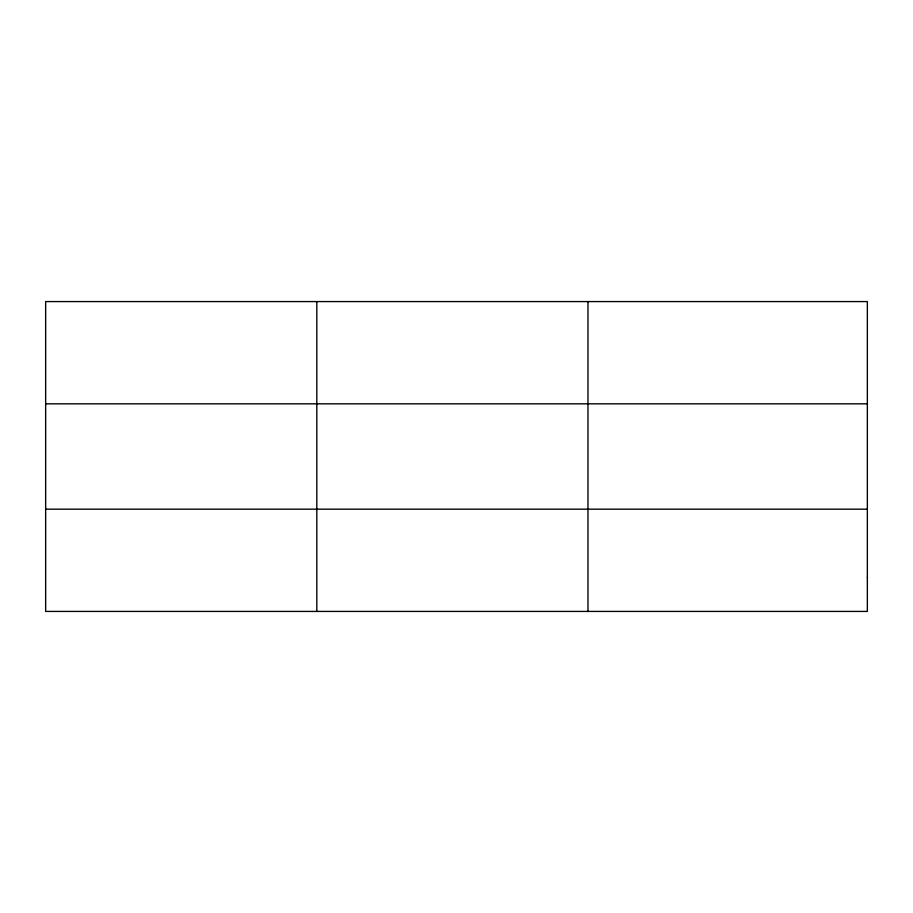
<?xml version="1.0" encoding="UTF-8"?>
<svg xmlns="http://www.w3.org/2000/svg" width="913" height="913" viewBox="0 0 913 913"><rect width="100%" height="100%" fill="white"/><g stroke="black" fill="none" stroke-linecap="round" stroke-linejoin="round"><path stroke-width="1.37" d="M45.65 403.831L867.35 403.831M45.65 509.169L867.35 509.169M587.972 301.575L587.972 611.425M316.811 301.575L316.811 611.425M867.35 577.336L867.35 611.425L45.65 611.425L45.65 301.575L867.35 301.575L867.35 577.336"/></g></svg>
